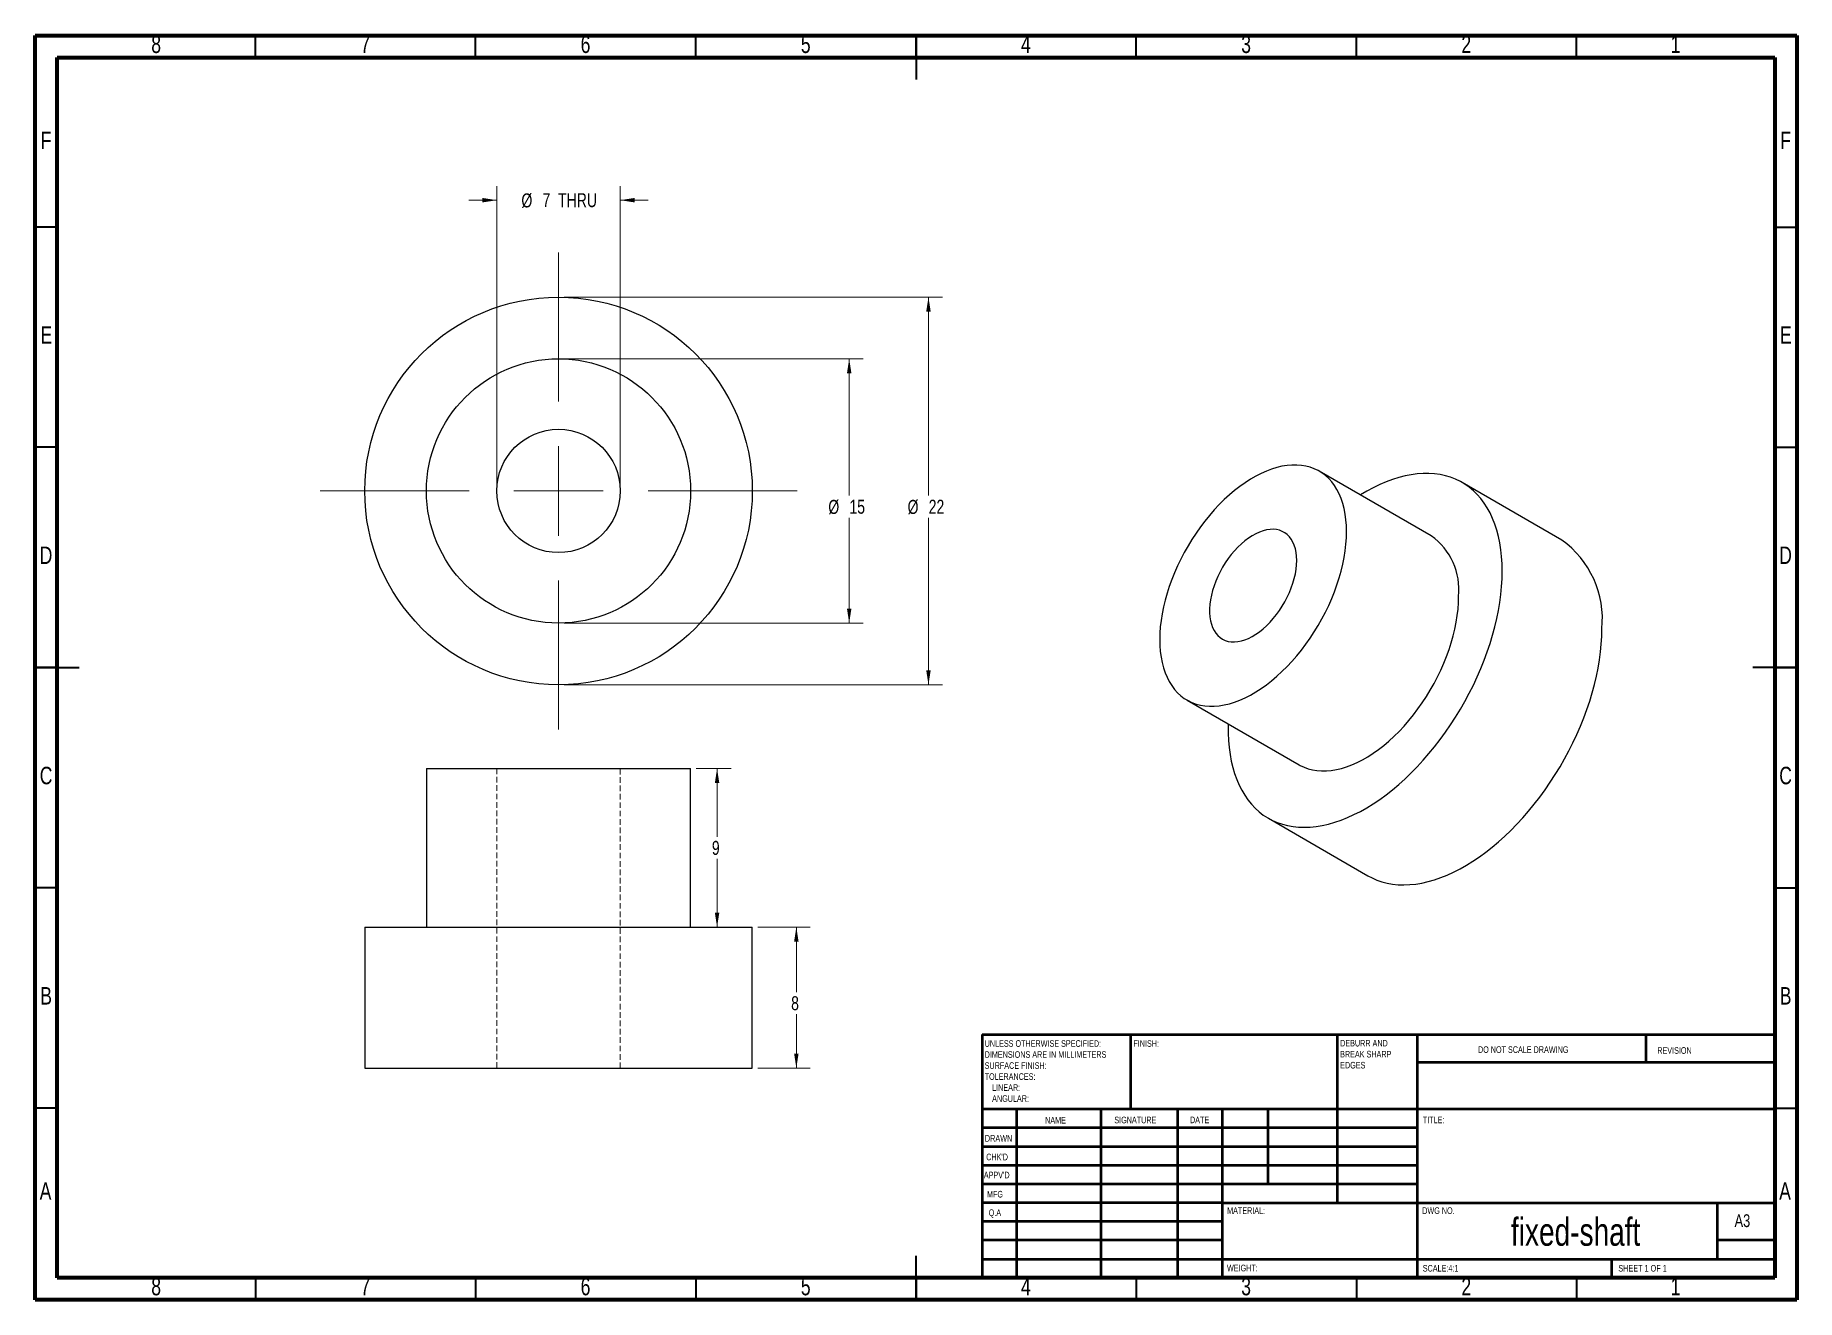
# Model space of a CAD drawing. Header units: millimetres. Extents: x 15 to 415, y 5 to 292.
import ezdxf

# ---------------------------------------------------------------- set-up
doc = ezdxf.new("R2010")
doc.units = ezdxf.units.MM
doc.linetypes.add('HIDDEN', pattern=[1.905, 1.27, -0.635])
doc.styles.add('SLDTEXTSTYLE0', font='TXT', dxfattribs={"width": 0.75})
doc.styles.add('SLDTEXTSTYLE1', font='TXT', dxfattribs={"width": 0.686449})
doc.styles.add('SLDTEXTSTYLE2', font='TXT', dxfattribs={"width": 0.6875})
doc.dimstyles.new('SLDDIMSTYLE0', dxfattribs={"dimtxt": 3.175, "dimasz": 3.302, "dimexe": 0, "dimexo": 0.0625, "dimgap": 0.79375, "dimtad": 0, "dimtih": 1, "dimtoh": 1, "dimlfac": 0.25, "dimrnd": 1e-09, "dimzin": 12, "dimdsep": 46, "dimtxsty": 'SLDTEXTSTYLE0', "dimsah": 1, "dimcen": 0.09, "dimadec": 0, "dimazin": 3, "dimtfac": 1, "dimtofl": 0, "dimtmove": 0, "dimatfit": 3, "dimfxl": 0, "dimfrac": 2, "dimtolj": 1, "dimtzin": 12, "dimarcsym": 0})
doc.dimstyles.new('SLDDIMSTYLE1', dxfattribs={"dimtxt": 3.175, "dimasz": 3.302, "dimexe": 0, "dimexo": 0.0625, "dimgap": 0.79375, "dimtad": 0, "dimtih": 1, "dimtoh": 1, "dimlfac": 0.25, "dimrnd": 1e-09, "dimzin": 12, "dimdsep": 46, "dimtxsty": 'SLDTEXTSTYLE0', "dimsah": 1, "dimcen": 0.09, "dimadec": 0, "dimazin": 3, "dimtfac": 1, "dimtmove": 0, "dimatfit": 0, "dimfxl": 0, "dimfrac": 2, "dimtolj": 1, "dimtzin": 12, "dimarcsym": 0})

# ---------------------------------------------------------------- blocks, each defined once
blk = doc.blocks.new('SW_NOTE_0')
at = {"color": 0, "linetype": 'Continuous', "lineweight": 0, "char_height": 1.5, "attachment_point": 1, "style": 'SLDTEXTSTYLE0'}
for s, insert in [('UNLESS OTHERWISE SPECIFIED:', (0, 1.93)), ('SURFACE FINISH:', (0, -3.07)), ('DIMENSIONS ARE IN MILLIMETERS', (0, -0.57)), ('TOLERANCES:', (0, -5.57)), ('ANGULAR:', (1.69, -10.57)), ('LINEAR:', (1.69, -8.07))]:
    blk.add_mtext(s, dxfattribs=dict(at, insert=insert))
blk = doc.blocks.new('SW_NOTE_1')
at = {"color": 0, "linetype": 'Continuous', "lineweight": 0, "char_height": 1.5, "attachment_point": 1, "style": 'SLDTEXTSTYLE0'}
for s, insert in [('DEBURR AND', (0, 1.93)), ('BREAK SHARP', (0, -0.57)), ('EDGES', (0, -3.07))]:
    blk.add_mtext(s, dxfattribs=dict(at, insert=insert))
blk = doc.blocks.new('_D')
at = {"color": 7, "linetype": 'Continuous', "lineweight": 18}
for p, q in [((135.1, 232.6), (221, 232.6)), ((217.83, 232.6), (217.83, 187.57)), ((217.83, 144.6), (217.83, 182.47)), ((135.1, 144.6), (221, 144.6))]:
    blk.add_line(p, q, dxfattribs=at)
for points in [[(217.83, 232.6), (217.32, 229.3), (218.34, 229.3)], [(217.83, 144.6), (218.34, 147.9), (217.32, 147.9)]]:
    blk.add_solid(points, dxfattribs=at)
at = {"color": 7, "linetype": 'Continuous', "lineweight": 18, "char_height": 3.175, "attachment_point": 1, "style": 'SLDTEXTSTYLE0'}
for s, insert in [('%%c', (213.09, 186.56)), ('22', (217.88, 186.61))]:
    blk.add_mtext(s, dxfattribs=dict(at, insert=insert))
blk = doc.blocks.new('_D_1')
at = {"color": 7, "linetype": 'Continuous', "lineweight": 18}
for p, q in [((135.1, 218.6), (203, 218.6)), ((199.83, 218.6), (199.83, 187.57)), ((199.83, 158.6), (199.83, 182.47)), ((135.1, 158.6), (203, 158.6))]:
    blk.add_line(p, q, dxfattribs=at)
for points in [[(199.83, 218.6), (199.32, 215.3), (200.34, 215.3)], [(199.83, 158.6), (200.34, 161.9), (199.32, 161.9)]]:
    blk.add_solid(points, dxfattribs=at)
at = {"color": 7, "linetype": 'Continuous', "lineweight": 18, "char_height": 3.175, "attachment_point": 1, "style": 'SLDTEXTSTYLE0'}
for s, insert in [('%%c', (195.09, 186.56)), ('15', (199.88, 186.61))]:
    blk.add_mtext(s, dxfattribs=dict(at, insert=insert))
blk = doc.blocks.new('_D_2')
at = {"color": 7, "linetype": 'Continuous', "lineweight": 18}
for p, q in [((119.83, 189.87), (119.83, 257.78)), ((147.83, 189.87), (147.83, 257.78)), ((119.83, 254.6), (113.48, 254.6)), ((147.83, 254.6), (154.18, 254.6))]:
    blk.add_line(p, q, dxfattribs=at)
for points in [[(119.83, 254.6), (116.53, 255.11), (116.53, 254.09)], [(147.83, 254.6), (151.13, 254.09), (151.13, 255.11)]]:
    blk.add_solid(points, dxfattribs=at)
at = {"color": 7, "linetype": 'Continuous', "lineweight": 18, "attachment_point": 1, "style": 'SLDTEXTSTYLE0'}
for s, insert, char_height in [('%%c', (125.4, 256.14), 3.175), ('7', (130.19, 256.19), 3.17), ('THRU', (133.72, 256.19), 3.175)]:
    blk.add_mtext(s, dxfattribs=dict(at, insert=insert, char_height=char_height))
blk = doc.blocks.new('SW_CENTERMARKSYMBOL_0')
at = {"color": 0, "linetype": 'Continuous', "lineweight": 0}
for p, q in [((0, 20.32), (0, 54.16)), ((0, 0), (0, 10.16)), ((-20.32, 0), (-54.16, 0)), ((0, 0), (-10.16, 0)), ((0, 0), (0, -10.16)), ((0, 0), (10.16, 0)), ((20.32, 0), (54.16, 0)), ((0, -20.32), (0, -54.16))]:
    blk.add_line(p, q, dxfattribs=at)
blk = doc.blocks.new('_D_3')
at = {"color": 7, "linetype": 'Continuous', "lineweight": 18}
for p, q in [((165.1, 125.59), (173, 125.59)), ((169.83, 125.59), (169.83, 110.11)), ((169.83, 89.59), (169.83, 105.07)), ((165.1, 89.59), (173, 89.59))]:
    blk.add_line(p, q, dxfattribs=at)
for points in [[(169.83, 125.59), (169.32, 122.29), (170.34, 122.29)], [(169.83, 89.59), (170.34, 92.89), (169.32, 92.89)]]:
    blk.add_solid(points, dxfattribs=at)
at = {"color": 7, "linetype": 'Continuous', "lineweight": 18, "insert": (168.65, 109.16), "char_height": 3.17, "attachment_point": 1, "style": 'SLDTEXTSTYLE0'}
blk.add_mtext('9', dxfattribs=at)
blk = doc.blocks.new('_D_4')
at = {"color": 7, "linetype": 'Continuous', "lineweight": 18}
for p, q in [((179.1, 89.59), (191, 89.59)), ((187.83, 89.59), (187.83, 74.85)), ((187.83, 57.59), (187.83, 69.81)), ((179.1, 57.59), (191, 57.59))]:
    blk.add_line(p, q, dxfattribs=at)
for points in [[(187.83, 89.59), (187.32, 86.29), (188.34, 86.29)], [(187.83, 57.59), (188.34, 60.89), (187.32, 60.89)]]:
    blk.add_solid(points, dxfattribs=at)
at = {"color": 7, "linetype": 'Continuous', "lineweight": 18, "insert": (186.65, 73.9), "char_height": 3.17, "attachment_point": 1, "style": 'SLDTEXTSTYLE0'}
blk.add_mtext('8', dxfattribs=at)

msp = doc.modelspace()

# ---------------------------------------------------------------- linework, layer by layer
at = {"color": 7, "linetype": 'Continuous', "lineweight": 70}
for p, q in [((15, 5), (15, 292)), ((15, 292), (415, 292)), ((415, 292), (415, 5)), ((20, 10), (20, 287)), ((20, 287), (410, 287)), ((410, 287), (410, 10)), ((410, 10), (20, 10)), ((415, 5), (15, 5))]:
    msp.add_line(p, q, dxfattribs=at)
at = {"color": 7, "linetype": 'Continuous', "lineweight": 35}
for p, q in [((65, 287), (65, 292)), ((115, 287), (115, 292)), ((165, 287), (165, 292)), ((215, 292), (215, 282)), ((215, 287), (215, 292)), ((265, 287), (265, 292)), ((315, 287), (315, 292)), ((365, 287), (365, 292)), ((20, 248.5), (15, 248.5)), ((410, 248.5), (415, 248.5)), ((20, 198.5), (15, 198.5)), ((410, 198.5), (415, 198.5)), ((15, 148.5), (25, 148.5)), ((20, 148.5), (15, 148.5)), ((415, 148.5), (405, 148.5)), ((410, 148.5), (415, 148.5)), ((20, 98.5), (15, 98.5)), ((410, 98.5), (415, 98.5)), ((20, 48.5), (15, 48.5)), ((410, 48.5), (415, 48.5)), ((215, 5), (215, 15)), ((65, 10), (65, 5)), ((115, 10), (115, 5)), ((165, 10), (165, 5)), ((215, 10), (215, 5)), ((265, 10), (265, 5)), ((315, 10), (315, 5)), ((365, 10), (365, 5))]:
    msp.add_line(p, q, dxfattribs=at)
at = {"color": 7, "linetype": 'Continuous', "lineweight": 25}
for p, q in [((332.004, 178.393), (306.548, 193.088)), ((361.631, 177.455), (339.004, 190.518)), ((276.551, 141.125), (302.007, 126.43)), ((103.827, 125.589), (103.827, 89.589)), ((103.827, 125.589), (163.827, 125.589)), ((163.827, 89.589), (163.827, 125.589)), ((295.007, 114.305), (317.635, 101.243)), ((89.827, 89.589), (89.827, 57.589)), ((89.827, 89.589), (177.827, 89.589)), ((177.827, 57.589), (177.827, 89.589)), ((89.827, 57.589), (177.827, 57.589))]:
    msp.add_line(p, q, dxfattribs=at)
at = {"color": 7, "linetype": 'HIDDEN', "lineweight": 18}
for p, q in [((119.827, 125.589), (119.827, 57.589)), ((147.827, 57.589), (147.827, 125.589))]:
    msp.add_line(p, q, dxfattribs=at)
at = {"color": 7, "linetype": 'Continuous', "lineweight": 50}
for p, q in [((230, 65.25), (410, 65.25)), ((230, 65.25), (230, 10)), ((263.8, 48.25), (263.8, 65.25)), ((310.6, 65.25), (310.6, 27)), ((328.8, 65.25), (328.8, 10)), ((380.8, 58.875), (380.8, 65.25)), ((410, 58.875), (328.8, 58.875)), ((410, 48.25), (230, 48.25)), ((237.8, 48.25), (237.8, 10)), ((256.991, 48.25), (256.991, 10)), ((274.399, 48.25), (274.399, 10)), ((284.6, 10), (284.6, 48.25)), ((295, 31.25), (295, 48.25)), ((328.8, 44), (230, 44)), ((328.8, 39.75), (230, 39.75)), ((328.8, 35.5), (230, 35.5)), ((328.8, 31.25), (230, 31.25)), ((284.6, 27), (230, 27)), ((284.6, 27), (410, 27)), ((397, 14.25), (397, 27)), ((284.6, 22.75), (230, 22.75)), ((284.6, 18.5), (230, 18.5)), ((410, 18.5), (397, 18.5)), ((230, 14.25), (410, 14.25)), ((373, 10), (373, 14.25))]:
    msp.add_line(p, q, dxfattribs=at)
at = {"color": 7, "linetype": 'Continuous', "lineweight": 25, "flags": 128}
for points in [[(312.763, 179.353), (312.728, 180.732), (312.625, 182.066), (312.452, 183.351), (312.212, 184.583), (311.904, 185.758), (311.529, 186.873), (311.09, 187.923), (310.586, 188.905), (310.021, 189.816), (309.395, 190.653), (308.711, 191.413), (307.972, 192.094), (307.178, 192.693), (306.334, 193.209), (305.441, 193.639), (304.503, 193.984), (303.523, 194.24), (302.504, 194.408), (301.449, 194.487), (300.362, 194.477), (299.246, 194.377), (298.105, 194.188), (296.942, 193.912), (295.762, 193.547), (294.569, 193.097), (293.365, 192.561), (292.155, 191.943), (290.944, 191.243), (289.734, 190.465), (288.531, 189.611), (287.337, 188.683), (286.157, 187.685), (284.994, 186.62), (283.853, 185.491), (282.737, 184.302), (281.65, 183.057), (280.595, 181.76), (279.576, 180.416), (278.596, 179.027), (277.658, 177.6), (276.765, 176.139), (275.921, 174.648), (275.128, 173.133), (274.388, 171.598), (273.704, 170.048), (273.078, 168.489), (272.513, 166.926), (272.01, 165.362), (271.57, 163.805), (271.196, 162.258), (270.888, 160.727), (270.647, 159.217), (270.475, 157.733), (270.371, 156.279), (270.336, 154.861), (270.371, 153.482), (270.475, 152.148), (270.647, 150.863), (270.888, 149.631), (271.196, 148.455), (271.57, 147.341), (272.01, 146.291), (272.513, 145.309), (273.078, 144.398), (273.704, 143.561), (274.388, 142.801), (275.128, 142.12), (275.921, 141.521), (276.765, 141.005), (277.658, 140.574), (278.596, 140.23), (279.576, 139.974), (280.595, 139.806), (281.65, 139.727), (282.737, 139.737), (283.853, 139.837), (284.994, 140.025), (286.157, 140.302), (287.337, 140.667), (288.531, 141.117), (289.734, 141.653), (290.944, 142.271), (292.155, 142.97), (293.365, 143.749), (294.569, 144.603), (295.762, 145.531), (296.942, 146.529), (298.105, 147.594), (299.246, 148.723), (300.362, 149.912), (301.449, 151.157), (302.504, 152.453), (303.523, 153.798), (304.503, 155.186), (305.441, 156.613), (306.334, 158.075), (307.178, 159.565), (307.972, 161.081), (308.711, 162.616), (309.395, 164.165), (310.021, 165.725), (310.586, 167.288), (311.09, 168.851), (311.529, 170.409), (311.904, 171.956), (312.212, 173.486), (312.452, 174.997), (312.625, 176.481), (312.728, 177.935), (312.763, 179.353)], [(348.118, 170.373), (348.083, 172.049), (347.979, 173.682), (347.806, 175.267), (347.564, 176.802), (347.254, 178.282), (346.877, 179.704), (346.432, 181.065), (345.922, 182.362), (345.348, 183.593), (344.71, 184.754), (344.011, 185.843), (343.251, 186.857), (342.433, 187.794), (341.558, 188.653), (340.628, 189.43), (339.645, 190.125), (338.612, 190.736), (337.531, 191.261), (336.404, 191.7), (335.234, 192.05), (334.022, 192.313), (332.773, 192.486), (331.489, 192.57), (330.173, 192.565), (328.827, 192.469), (327.455, 192.285), (326.059, 192.011), (324.643, 191.649), (323.21, 191.2), (321.764, 190.664), (320.306, 190.042), (318.842, 189.337), (317.373, 188.549), (315.909, 187.684)], [(301.449, 172.822), (301.414, 173.758), (301.31, 174.648), (301.138, 175.485), (300.898, 176.263), (300.593, 176.977), (300.225, 177.622), (299.795, 178.193), (299.308, 178.686), (298.766, 179.098), (298.174, 179.426), (297.535, 179.668), (296.854, 179.821), (296.136, 179.885), (295.386, 179.86), (294.609, 179.745), (293.81, 179.541), (292.996, 179.251), (292.171, 178.875), (291.342, 178.416), (290.515, 177.878), (289.695, 177.265), (288.887, 176.581), (288.099, 175.829), (287.335, 175.017), (286.6, 174.15), (285.9, 173.232), (285.239, 172.272), (284.623, 171.276), (284.056, 170.25), (283.541, 169.203), (283.082, 168.14), (282.682, 167.071), (282.345, 166.002), (282.073, 164.94), (281.866, 163.894), (281.728, 162.87), (281.659, 161.876), (281.659, 160.918), (281.728, 160.004), (281.866, 159.14), (282.073, 158.332), (282.345, 157.585), (282.682, 156.905), (283.082, 156.297), (283.541, 155.764), (284.056, 155.311), (284.623, 154.941), (285.239, 154.656), (285.9, 154.458), (286.6, 154.349), (287.335, 154.33), (288.099, 154.4), (288.887, 154.56), (289.695, 154.807), (290.515, 155.141), (291.342, 155.558), (292.171, 156.057), (292.996, 156.633), (293.81, 157.282), (294.609, 158.001), (295.386, 158.783), (296.136, 159.624), (296.854, 160.517), (297.535, 161.457), (298.174, 162.436), (298.766, 163.447), (299.308, 164.485), (299.795, 165.541), (300.225, 166.608), (300.593, 167.678), (300.898, 168.744), (301.138, 169.799), (301.31, 170.835), (301.414, 171.845), (301.449, 172.822)], [(285.912, 135.721), (285.901, 135.304), (285.901, 133.607), (285.971, 131.952), (286.109, 130.342), (286.317, 128.782), (286.593, 127.274), (286.937, 125.823), (287.348, 124.431), (287.825, 123.101), (288.368, 121.837), (288.974, 120.641), (289.643, 119.516), (290.372, 118.464), (291.162, 117.488), (292.009, 116.59), (292.911, 115.772), (293.868, 115.035), (294.876, 114.382), (295.933, 113.814), (297.038, 113.332), (298.187, 112.937), (299.378, 112.63), (300.608, 112.412), (301.875, 112.284), (303.176, 112.245), (304.508, 112.295), (305.867, 112.435), (307.251, 112.664), (308.657, 112.982), (310.082, 113.388), (311.522, 113.881), (312.975, 114.46), (314.436, 115.123), (315.903, 115.87), (317.373, 116.698), (318.842, 117.606), (320.306, 118.592), (321.764, 119.653), (323.21, 120.787), (324.643, 121.992), (326.059, 123.265), (327.455, 124.603), (328.827, 126.002), (330.173, 127.461), (331.489, 128.976), (332.773, 130.542), (334.022, 132.158), (335.234, 133.818), (336.404, 135.521), (337.531, 137.26), (338.612, 139.034), (339.645, 140.838), (340.628, 142.667), (341.558, 144.518), (342.433, 146.387), (343.251, 148.269), (344.011, 150.16), (344.71, 152.057), (345.348, 153.954), (345.922, 155.848), (346.432, 157.734), (346.877, 159.608), (347.254, 161.466), (347.564, 163.304), (347.806, 165.118), (347.979, 166.903), (348.083, 168.656), (348.118, 170.373), (348.118, 170.373)], [(302.007, 126.43), (302.221, 126.31), (303.114, 125.879), (304.052, 125.535), (305.032, 125.278), (306.051, 125.11), (307.106, 125.031), (308.193, 125.042), (309.309, 125.141), (310.45, 125.33), (311.613, 125.607), (312.793, 125.971), (313.986, 126.422), (315.19, 126.957), (316.4, 127.576), (317.611, 128.275), (318.821, 129.053), (320.024, 129.907), (321.218, 130.835), (322.398, 131.833), (323.561, 132.899), (324.702, 134.027), (325.818, 135.216), (326.905, 136.461), (327.96, 137.758), (328.979, 139.103), (329.959, 140.491), (330.897, 141.918), (331.79, 143.379), (332.634, 144.87), (333.427, 146.385), (334.167, 147.92), (334.851, 149.47), (335.477, 151.029), (336.042, 152.593), (336.545, 154.156), (336.985, 155.714), (337.359, 157.26), (337.667, 158.791), (337.908, 160.301), (338.08, 161.785), (338.184, 163.239), (338.219, 164.658)], [(317.635, 101.243), (318.561, 100.751), (319.665, 100.269), (320.814, 99.875), (322.005, 99.568), (323.236, 99.35), (324.503, 99.221), (325.803, 99.182), (327.135, 99.232), (328.494, 99.372), (329.879, 99.602), (331.285, 99.919), (332.71, 100.325), (334.15, 100.818), (335.602, 101.397), (337.064, 102.061), (338.531, 102.808), (340, 103.636), (341.469, 104.544), (342.934, 105.53), (344.391, 106.591), (345.838, 107.725), (347.271, 108.93), (348.686, 110.202), (350.082, 111.54), (351.454, 112.94), (352.8, 114.399), (354.117, 115.913), (355.401, 117.48), (356.65, 119.095), (357.861, 120.756), (359.031, 122.458), (360.158, 124.198), (361.24, 125.972), (362.273, 127.775), (363.255, 129.604), (364.185, 131.455), (365.06, 133.324), (365.879, 135.206), (366.638, 137.098), (367.338, 138.994), (367.975, 140.891), (368.55, 142.785), (369.06, 144.671), (369.504, 146.545), (369.882, 148.403), (370.192, 150.241), (370.434, 152.055), (370.607, 153.84), (370.711, 155.593), (370.746, 157.31)]]:
    msp.add_lwpolyline(points, dxfattribs=at)
at = {"color": 7, "linetype": 'Continuous', "lineweight": 25}
for radius in [44, 30, 14]:
    msp.add_circle((133.827, 188.6), radius, dxfattribs=at)
for centre, radius, start, end in [((323.218, 166.144), 15.075, 354.34121, 54.34661), ((348.87, 159.547), 21.99, 354.16114, 54.52668)]:
    msp.add_arc(centre, radius, start, end, dxfattribs=at)

# ---------------------------------------------------------------- block references
at = {"color": 7, "linetype": 'Continuous', "lineweight": 0}
for name, p in [('SW_CENTERMARKSYMBOL_0', (133.827, 188.6)), ('SW_NOTE_1', (311.309, 62.069)), ('SW_NOTE_0', (230.594, 61.987))]:
    msp.add_blockref(name, p, dxfattribs=at)

# ---------------------------------------------------------------- texts
for s, insert, char_height, attachment_point, style in [('8', (42.46, 291.983), 3.969, 2, 'SLDTEXTSTYLE0'), ('6', (139.96, 291.983), 3.969, 2, 'SLDTEXTSTYLE0'), ('3', (289.96, 291.983), 3.969, 2, 'SLDTEXTSTYLE0'), ('2', (339.96, 291.983), 3.969, 2, 'SLDTEXTSTYLE0'), ('7', (89.96, 291.983), 3.969, 2, 'SLDTEXTSTYLE0'), ('5', (189.96, 291.983), 3.969, 2, 'SLDTEXTSTYLE0'), ('4', (239.96, 291.983), 3.969, 2, 'SLDTEXTSTYLE0'), ('1', (387.46, 291.983), 3.969, 2, 'SLDTEXTSTYLE0'), ('F', (17.458, 270.175), 3.969, 2, 'SLDTEXTSTYLE0'), ('F', (412.458, 270.175), 3.969, 2, 'SLDTEXTSTYLE0'), ('E', (17.508, 225.983), 3.969, 2, 'SLDTEXTSTYLE0'), ('E', (412.508, 225.983), 3.969, 2, 'SLDTEXTSTYLE0'), ('D', (17.453, 175.983), 3.969, 2, 'SLDTEXTSTYLE0'), ('D', (412.453, 175.983), 3.969, 2, 'SLDTEXTSTYLE0'), ('C', (17.459, 125.983), 3.969, 2, 'SLDTEXTSTYLE0'), ('C', (412.459, 125.983), 3.969, 2, 'SLDTEXTSTYLE0'), ('B', (17.471, 75.983), 3.969, 2, 'SLDTEXTSTYLE0'), ('B', (412.471, 75.983), 3.969, 2, 'SLDTEXTSTYLE0'), ('FINISH:', (264.371, 63.919), 1.5, 1, 'SLDTEXTSTYLE0'), ('DO NOT SCALE DRAWING', (342.615, 62.533), 1.5, 1, 'SLDTEXTSTYLE0'), ('REVISION', (383.328, 62.335), 1.5, 1, 'SLDTEXTSTYLE0'), ('NAME', (244.322, 46.501), 1.5, 1, 'SLDTEXTSTYLE0'), ('SIGNATURE', (260.034, 46.562), 1.5, 1, 'SLDTEXTSTYLE0'), ('DATE', (277.215, 46.576), 1.5, 1, 'SLDTEXTSTYLE0'), ('TITLE:', (330.09, 46.576), 1.5, 1, 'SLDTEXTSTYLE0'), ('DRAWN', (230.643, 42.385), 1.5, 1, 'SLDTEXTSTYLE1'), ("CHK'D", (230.939, 38.162), 1.5, 1, 'SLDTEXTSTYLE0'), ("APPV'D", (230.402, 34.066), 1.5, 1, 'SLDTEXTSTYLE0'), ('A', (17.34, 31.675), 3.969, 2, 'SLDTEXTSTYLE0'), ('MFG', (231.124, 29.716), 1.5, 1, 'SLDTEXTSTYLE0'), ('A', (412.34, 31.675), 3.969, 2, 'SLDTEXTSTYLE0'), ('Q.A', (231.509, 25.505), 1.5, 1, 'SLDTEXTSTYLE0'), ('MATERIAL:', (285.646, 25.986), 1.5, 1, 'SLDTEXTSTYLE0'), ('DWG NO.', (329.953, 25.986), 1.5, 1, 'SLDTEXTSTYLE0'), ('A3', (400.871, 24.406), 2.9104, 1, 'SLDTEXTSTYLE0'), ('fixed-shaft', (364.791, 23.607), 6.35, 2, 'SLDTEXTSTYLE0'), ('WEIGHT:', (285.618, 12.949), 1.4986, 1, 'SLDTEXTSTYLE0'), ('SCALE:4:1', (330.074, 12.9), 1.5, 1, 'SLDTEXTSTYLE0'), ('SHEET 1 OF 1', (374.478, 12.9), 1.5, 1, 'SLDTEXTSTYLE2'), ('8', (42.46, 9.983), 3.969, 2, 'SLDTEXTSTYLE0'), ('7', (89.96, 9.983), 3.969, 2, 'SLDTEXTSTYLE0'), ('6', (139.96, 9.983), 3.969, 2, 'SLDTEXTSTYLE0'), ('5', (189.96, 9.983), 3.969, 2, 'SLDTEXTSTYLE0'), ('4', (239.96, 9.983), 3.969, 2, 'SLDTEXTSTYLE0'), ('3', (289.96, 9.983), 3.969, 2, 'SLDTEXTSTYLE0'), ('2', (339.96, 9.983), 3.969, 2, 'SLDTEXTSTYLE0'), ('1', (387.46, 9.983), 3.969, 2, 'SLDTEXTSTYLE0')]:
    msp.add_mtext(s, dxfattribs=dict(at, insert=insert, char_height=char_height, attachment_point=attachment_point, style=style))

# ---------------------------------------------------------------- dimensions: what is measured, and where the dimension line sits
at = {"color": 7, "linetype": 'Continuous', "lineweight": 18}
dim = msp.add_linear_dim(base=(147.827, 254.6), p1=(119.827, 188.6), p2=(147.827, 188.6), text='%%c<> THRU', dimstyle='SLDDIMSTYLE1', dxfattribs=at)
dim.commit()
dim.dimension.update_dxf_attribs({"geometry": '_D_2', "text_midpoint": (134.572, 254.6), "dimtype": 160})
for base, p1, p2, picture, middle in [((217.827, 232.6), (133.827, 144.6), (133.827, 232.6), '_D', (217.827, 185.022)), ((199.827, 218.6), (133.827, 158.6), (133.827, 218.6), '_D_1', (199.827, 185.022))]:
    dim = msp.add_linear_dim(base=base, p1=p1, p2=p2, angle=90, text='%%c<>', dimstyle='SLDDIMSTYLE0', dxfattribs=at)
    dim.commit()
    dim.dimension.update_dxf_attribs({"geometry": picture, "text_midpoint": middle, "dimtype": 160})
for base, p1, p2, picture, middle in [((169.827, 125.589), (163.827, 89.589), (163.827, 125.589), '_D_3', (169.827, 107.589)), ((187.827, 89.589), (177.827, 57.589), (177.827, 89.589), '_D_4', (187.827, 72.327))]:
    dim = msp.add_linear_dim(base=base, p1=p1, p2=p2, angle=90, dimstyle='SLDDIMSTYLE0', dxfattribs=at)
    dim.commit()
    dim.dimension.update_dxf_attribs({"geometry": picture, "text_midpoint": middle, "dimtype": 160})

doc.saveas('drawing.dxf')
